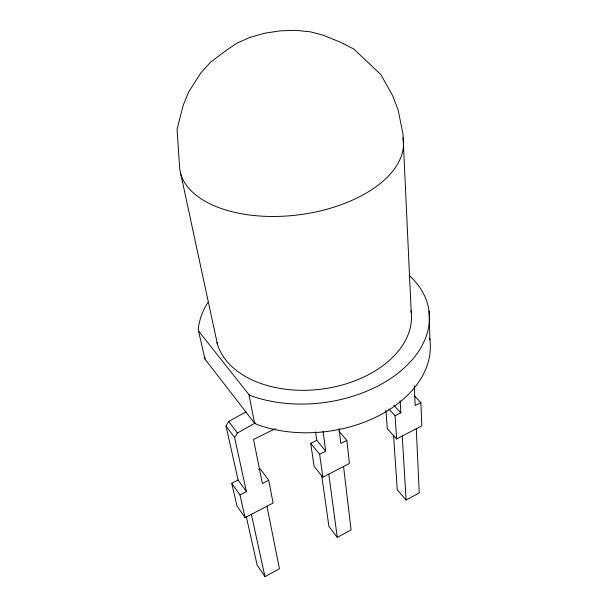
<?xml version="1.0" encoding="UTF-8"?>
<svg xmlns="http://www.w3.org/2000/svg" width="607" height="607" viewBox="0 0 607 607"><rect width="100%" height="100%" fill="white"/><g stroke="black" fill="none" stroke-linecap="round" stroke-linejoin="round"><path stroke-width="0.91" d="M258.643 469.651L260.213 468.862L268.704 480.281L273.12 503.051L245.084 517.604L239.985 494.94L246.419 491.662L238.111 480.023L226.001 425.902L228.74 421.463L245.903 411.887M246.419 491.662L234.606 437.503L237.398 433.026L255.547 422.829M246.26 516.481L257.14 565.102L264.948 576.65L279.47 568.767L266.936 506.261M321.702 475.357L328.918 526.527L337.264 537.4L351.081 529.896L343.562 466.487M393.541 435.219L397.266 489.796L406.098 500.039L419.255 492.892L416.273 428.739M315.572 431.911L316.755 440.295L310.716 443.353L314.092 466.29L322.848 477.239L349.42 463.445L346.825 440.401L338.918 431.145M385.931 410.157L387.296 428.686L396.606 438.952L421.842 425.848L420.879 402.593L414.429 395.931M268.704 480.281L262.368 483.513L253.536 439.453L275.275 428.717M322.848 477.239L319.631 454.286L325.716 451.176L323.091 431.569M346.825 440.401L340.831 443.459L339.055 428.496M396.606 438.952L395.089 415.765L400.863 412.813L400.134 400.681M420.879 402.593L415.188 405.499L414.27 385.673M245.084 517.604L236.965 505.912L231.73 483.248L238.111 480.023M207.844 302.529A116.271 77.112 -7.4 0 0 198.322 328.713L198.512 330.914L248.961 394.679L251.723 396.052A116.271 77.112 -7.4 0 0 397.001 373.942A116.271 77.112 -7.4 0 0 409.179 275.457M198.512 330.914L204.954 359.071L254.568 423.2L257.269 424.589A113.441 77.506 -7.4 0 0 377.402 416.402A113.441 77.506 -7.4 0 0 429.665 338.251M393.867 405.347L400.863 412.813M388.761 408.936L395.089 415.765M316.755 440.295L325.716 451.176M310.716 443.353L319.631 454.286M228.74 421.463L237.398 433.026M226.001 425.902L234.606 437.503M231.73 483.248L239.985 494.94M251.359 514.341L264.948 576.65M217.465 344.351L179.718 169.05L177.077 129.215L183.139 105.497L188.678 91.923L201.061 72.62L210.69 62.051L226.806 49.979L237.094 43.074L249.993 37.384L264.682 33.226L280.259 30.836L295.791 30.35L310.344 31.814L323.007 35.168L340.132 42.08L353.775 49.008L380.946 74.699L392.539 95.496L398.101 109.875L402.957 133.79L411.22 312.499M248.961 394.679L254.568 423.2M328.797 474.15L337.264 537.4M204.756 356.855L204.954 359.071M402.251 436.016L406.098 500.039M429.028 311.141L429.923 340.064M402.957 137.888A112.781 61.231 -7.4 0 1 304.843 213.968A112.781 61.231 -7.4 0 1 180.408 172.965M410.985 310.731A98.44 65.23 -7.4 0 1 326.778 388.381A98.44 65.23 -7.4 0 1 216.942 342.515"/></g></svg>
